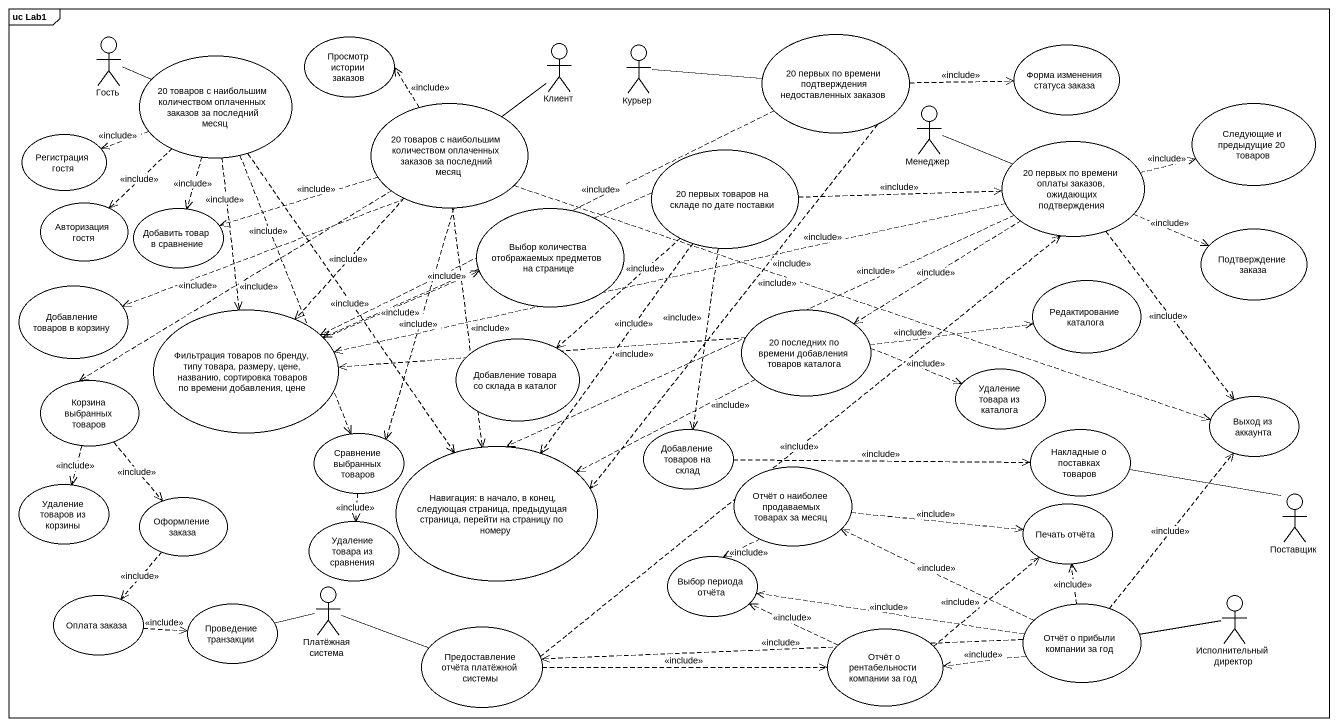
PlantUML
@startuml
mainframe uc Lab1
actor Гость
usecase "Просмотр истории заказов" as Просмотр_истории_заказов
actor Клиент
actor Курьер
usecase "20 первых по времени подтверждения недоставленных заказов" as u20_первых_по_времени
usecase "Форма изменения статуса заказа" as Форма_изменения_статуса
usecase "20 товаров с наибольшим количеством оплаченных заказов за последний месяц" as u20_товаров_с_наибольшим
usecase "20 товаров с наибольшим количеством оплаченных заказов за последний месяц" as u20_товаров_с_наибольшим_2
actor Менеджер
usecase "Следующие и предыдущие 20 товаров" as Следующие_и_предыдущие_20
usecase "Регистрация гостя" as Регистрация_гостя
usecase "20 первых товаров на складе по дате поставки" as u20_первых_товаров_на_складе
usecase "20 первых по времени оплаты заказов, ожидающих подтверждения" as u20_первых_по_времени_оплаты
usecase "Авторизация гостя" as Авторизация_гостя
usecase "Добавить товар в сравнение" as Добавить_товар_в_сравнение
usecase "Выбор количества отображаемых предметов на странице" as Выбор_количества
usecase "Подтверждение заказа" as Подтверждение_заказа
usecase "Добавление товаров в корзину" as Добавление_товаров_в_корзину
usecase "Редактирование каталога" as Редактирование_каталога
usecase "Фильтрация товаров по бренду, типу товара, размеру, цене, названию, сортировка товаров по времени добавления, цене" as Фильтрация_товаров_по
usecase "20 последних по времени добавления товаров каталога" as u20_последних_по_времени
usecase "Добавление товара со склада в каталог" as Добавление_товара_со_склада
usecase "Корзина выбранных товаров" as Корзина_выбранных_товаров
usecase "Удаление товара из каталога" as Удаление_товара_из_каталога
usecase "Выход из аккаунта" as Выход_из_аккаунта
usecase "Сравнение выбранных товаров" as Сравнение_выбранных_товаров
usecase "Добавление товаров на склад" as Добавление_товаров_на_склад
usecase "Накладные о поставках товаров" as Накладные_о_поставках
usecase "Навигация: в начало, в конец, следующая страница, предыдущая страница, перейти на страницу по номеру" as Навигация_в_начало_в_конец
usecase "Отчёт о наиболее продаваемых товарах за месяц" as Отчёт_о_наиболее
usecase "Удаление товаров из корзины" as Удаление_товаров_из_корзины
usecase "Оформление заказа" as Оформление_заказа
usecase "Печать отчёта" as Печать_отчёта
actor Поставщик
usecase "Удаление товара из сравнения" as Удаление_товара_из_сравнения
usecase "Выбор периода отчёта" as Выбор_периода_отчёта
usecase "Оплата заказа" as Оплата_заказа
actor "Платёжная система" as Платёжная_система
actor "Исполнительный директор" as Исполнительный_директор
usecase "Проведение транзакции" as Проведение_транзакции
usecase "Предоставление отчёта платёжной системы" as Предоставление_отчёта
usecase "Отчёт о рентабельности компании за год" as Отчёт_о_рентабельности
usecase "Отчёт о прибыли компании за год" as Отчёт_о_прибыли_компании_за
Гость -right- u20_товаров_с_наибольшим
Клиент -- u20_товаров_с_наибольшим_2
Курьер -right- u20_первых_по_времени
u20_первых_по_времени .right.> Форма_изменения_статуса : <<include>>
u20_первых_по_времени .left.> Фильтрация_товаров_по : <<include>>
u20_первых_по_времени ..> Навигация_в_начало_в_конец : <<include>>
u20_товаров_с_наибольшим .left.> Регистрация_гостя : <<include>>
u20_товаров_с_наибольшим ..> Авторизация_гостя : <<include>>
u20_товаров_с_наибольшим ..> Добавить_товар_в_сравнение : <<include>>
u20_товаров_с_наибольшим ..> Фильтрация_товаров_по : <<include>>
u20_товаров_с_наибольшим ..> Сравнение_выбранных_товаров : <<include>>
u20_товаров_с_наибольшим ..> Навигация_в_начало_в_конец : <<include>>
u20_товаров_с_наибольшим_2 .up.> Просмотр_истории_заказов : <<include>>
u20_товаров_с_наибольшим_2 .left.> Добавить_товар_в_сравнение : <<include>>
u20_товаров_с_наибольшим_2 .left.> Добавление_товаров_в_корзину : <<include>>
u20_товаров_с_наибольшим_2 ..> Фильтрация_товаров_по : <<include>>
u20_товаров_с_наибольшим_2 ..> Корзина_выбранных_товаров : <<include>>
u20_товаров_с_наибольшим_2 .right.> Выход_из_аккаунта : <<include>>
u20_товаров_с_наибольшим_2 ..> Сравнение_выбранных_товаров : <<include>>
u20_товаров_с_наибольшим_2 ..> Навигация_в_начало_в_конец : <<include>>
Менеджер -right- u20_первых_по_времени_оплаты
u20_первых_товаров_на_складе .right.> u20_первых_по_времени_оплаты : <<include>>
u20_первых_товаров_на_складе .left.> Фильтрация_товаров_по : <<include>>
u20_первых_товаров_на_складе ..> Добавление_товара_со_склада : <<include>>
u20_первых_товаров_на_складе ..> Добавление_товаров_на_склад : <<include>>
u20_первых_товаров_на_складе ..> Навигация_в_начало_в_конец : <<include>>
u20_первых_по_времени_оплаты .right.> Следующие_и_предыдущие_20 : <<include>>
u20_первых_по_времени_оплаты .right.> Подтверждение_заказа : <<include>>
u20_первых_по_времени_оплаты .left.> Фильтрация_товаров_по : <<include>>
u20_первых_по_времени_оплаты ..> u20_последних_по_времени : <<include>>
u20_первых_по_времени_оплаты ..> Выход_из_аккаунта : <<include>>
u20_первых_по_времени_оплаты .left.> Навигация_в_начало_в_конец : <<include>>
Фильтрация_товаров_по .right.> Выбор_количества : <<include>>
u20_последних_по_времени .right.> Редактирование_каталога : <<include>>
u20_последних_по_времени .left.> Фильтрация_товаров_по : <<include>>
u20_последних_по_времени .right.> Удаление_товара_из_каталога : <<include>>
u20_последних_по_времени .left.> Навигация_в_начало_в_конец : <<include>>
Корзина_выбранных_товаров ..> Удаление_товаров_из_корзины : <<include>>
Корзина_выбранных_товаров ..> Оформление_заказа : <<include>>
Сравнение_выбранных_товаров ..> Удаление_товара_из_сравнения : <<include>>
Добавление_товаров_на_склад .right.> Накладные_о_поставках : <<include>>
Отчёт_о_наиболее .right.> Печать_отчёта : <<include>>
Отчёт_о_наиболее ..> Выбор_периода_отчёта : <<include>>
Оформление_заказа ..> Оплата_заказа : <<include>>
Поставщик -left- Накладные_о_поставках
Оплата_заказа .right.> Проведение_транзакции : <<include>>
Платёжная_система -left- Проведение_транзакции
Платёжная_система -right- Предоставление_отчёта
Исполнительный_директор -left- Отчёт_о_прибыли_компании_за
Предоставление_отчёта .up.> u20_первых_по_времени_оплаты : <<include>>
Предоставление_отчёта .right.> Отчёт_о_рентабельности : <<include>>
Отчёт_о_рентабельности .up.> Печать_отчёта : <<include>>
Отчёт_о_рентабельности .left.> Выбор_периода_отчёта : <<include>>
Отчёт_о_прибыли_компании_за .up.> Выход_из_аккаунта : <<include>>
Отчёт_о_прибыли_компании_за .left.> Отчёт_о_наиболее : <<include>>
Отчёт_о_прибыли_компании_за .up.> Печать_отчёта : <<include>>
Отчёт_о_прибыли_компании_за .left.> Выбор_периода_отчёта : <<include>>
Отчёт_о_прибыли_компании_за -right- Исполнительный_директор
Отчёт_о_прибыли_компании_за .left.> Предоставление_отчёта : <<include>>
Отчёт_о_прибыли_компании_за .left.> Отчёт_о_рентабельности : <<include>>
@enduml
